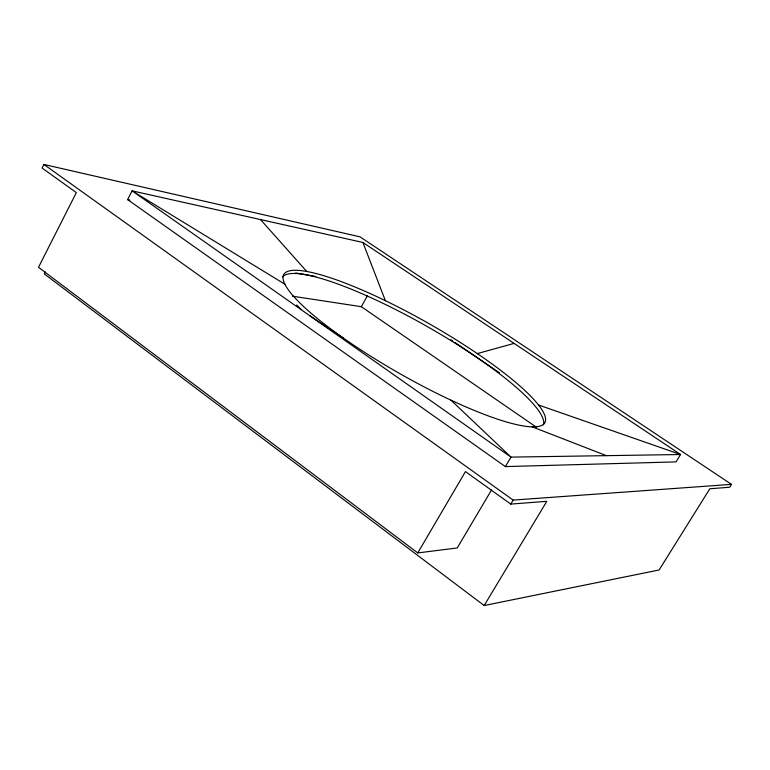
<?xml version="1.0" encoding="UTF-8"?>
<svg xmlns="http://www.w3.org/2000/svg" width="770" height="770" viewBox="0 0 770 770"><rect width="100%" height="100%" fill="white"/><g stroke="black" fill="none" stroke-linecap="round" stroke-linejoin="round"><path stroke-width="1.16" d="M45.42 271.935L44.381 273.985L484.176 605.538L659.11 569.973L709.825 488.767L729.71 487.237L731.5 484.369L360.062 236.862L43.928 164.462L42.129 168.072L76.346 192.606L38.5 267.296L417.773 552.927L457.226 547.961L491.52 490.009M127.608 199.594L132.094 190.864L362.901 242.463L680.565 454.521L676.022 461.894L505.37 466.591L127.608 199.594L129.957 200.094M292.456 296.19L361.332 306.701L367.502 295.613M417.773 552.927L465.446 471.596L510.779 504.1L546.816 501.318L484.176 605.538M505.37 466.591L510.982 457.111L680.565 454.521L538.519 404.991M510.779 504.1L513.166 500.086L731.5 484.369M477.284 353.594L514.1 343.401M295.709 272.946L315.729 276.488M532.253 426.859L606.423 455.657M284.939 284.255L132.094 190.864L510.982 457.111L450.941 400.15M309.983 315.864L343.391 338.088M450.816 339.714L452.798 341.062M454.781 342.409L499.364 372.699M361.332 306.701L536.334 427.148M43.928 164.462L513.166 500.086M260.51 219.575L306.768 271.492M362.901 242.463L385.385 300.685M301.301 309.511A150.015 29.241 29.6 0 1 296.671 304.968M282.619 276.892A150.015 29.241 29.6 0 1 426.676 326.23A150.015 29.241 29.6 0 1 543.389 424.896M335.422 332.39A150.083 28.933 29.6 0 0 544.64 423.019A150.083 28.933 29.6 0 0 362.901 290.357A150.083 28.933 29.6 0 0 335.422 332.39"/></g></svg>
